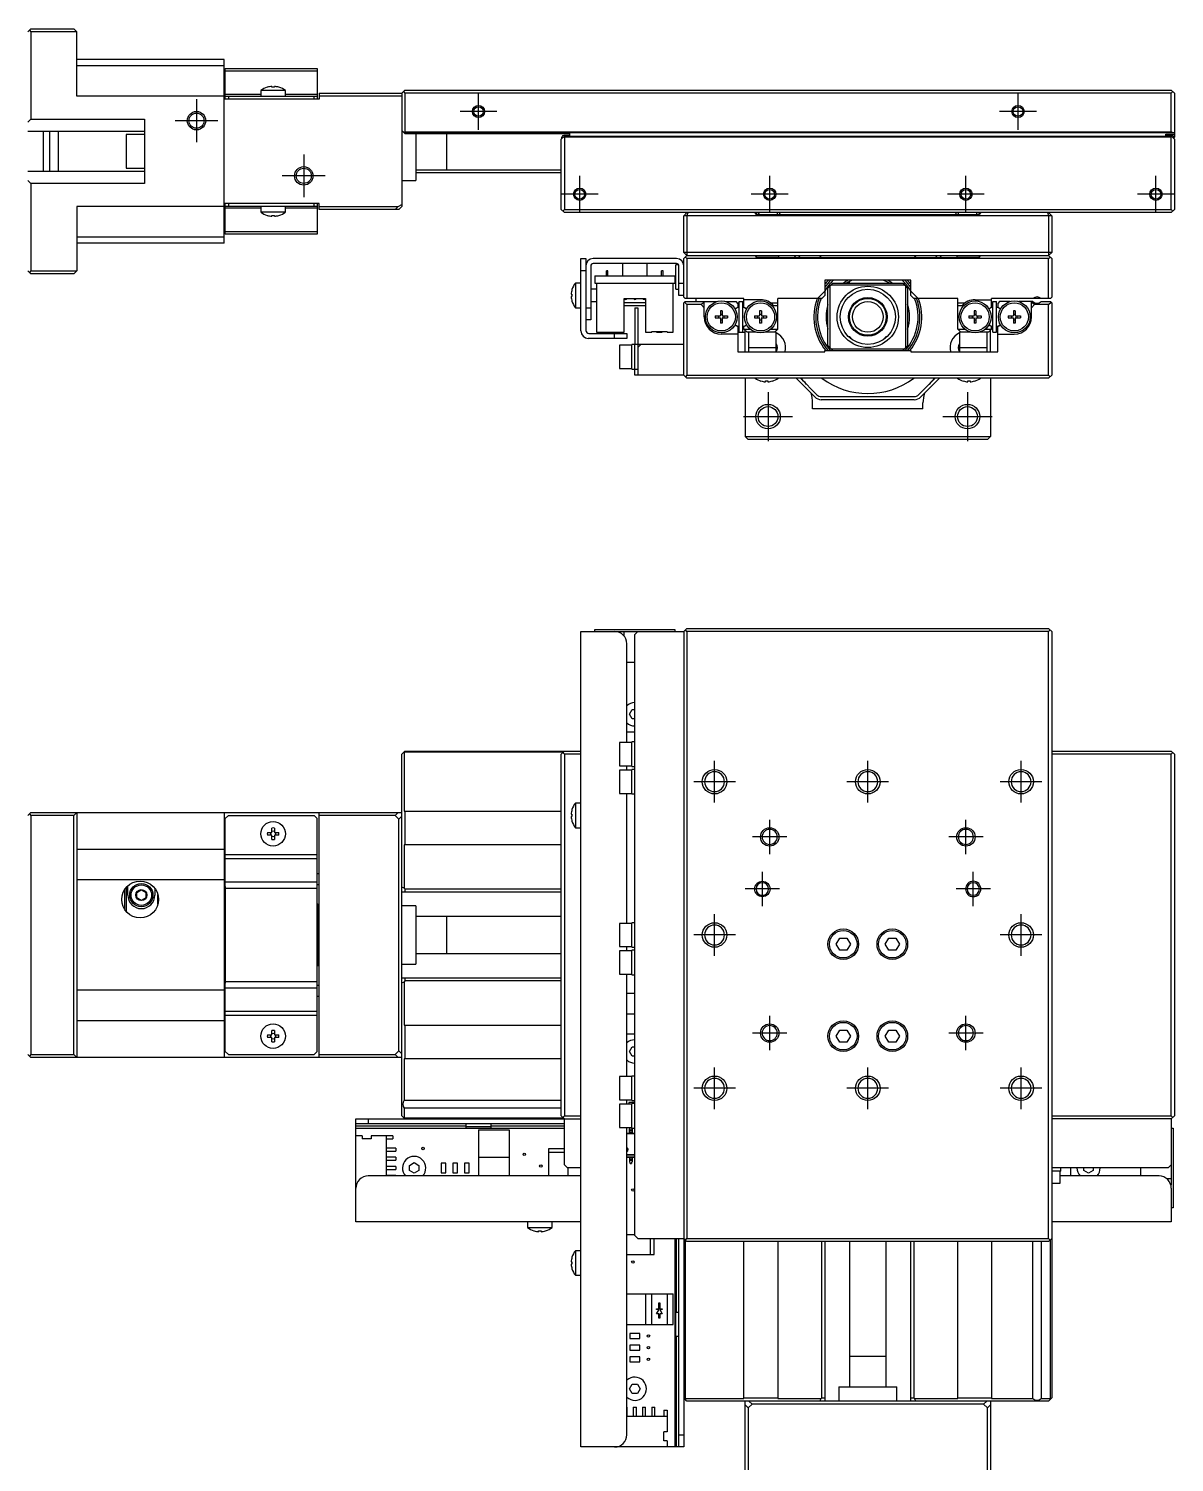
# Model space of a CAD drawing. Extents: x 0 to 751, y -8 to 465.
# Drawn here: x 166.9 to 353.7, y 230.9 to 464.8 of the extents above; entities that cross this region are included whole.
import ezdxf

# ---------------------------------------------------------------- set-up
doc = ezdxf.new("R2010")
doc.units = 0
doc.header["$LTSCALE"] = 0.5
doc.linetypes.add('CENTER', pattern=[50.8, 31.75, -6.35, 6.35, -6.35])
for name, color, linetype in [('MSM_CENTER', 1, 'CENTER'), ('MSM_CONTINUOUS', 7, 'CONTINUOUS'), ('MSM_NARROW', 5, 'CONTINUOUS')]:
    doc.layers.add(name, color=color, linetype=linetype)

msp = doc.modelspace()

# ---------------------------------------------------------------- linework, layer by layer
at = {"layer": 'MSM_CENTER'}
for p, q in [((240.24, 448.25), (240.24, 454.25)), ((328.24, 448.25), (328.24, 454.25)), ((194.24, 453.25), (194.24, 446.25)), ((243.24, 451.25), (237.24, 451.25)), ((331.24, 451.25), (325.24, 451.25)), ((197.74, 449.75), (190.74, 449.75)), ((211.74, 444.25), (211.74, 437.25)), ((215.24, 440.75), (208.24, 440.75)), ((256.74, 434.75), (256.74, 440.75)), ((287.74, 434.75), (287.74, 440.75)), ((319.74, 434.75), (319.74, 440.75)), ((350.74, 434.75), (350.74, 440.75)), ((259.74, 437.75), (253.74, 437.75)), ((290.74, 437.75), (284.74, 437.75)), ((322.74, 437.75), (316.74, 437.75)), ((353.74, 437.75), (347.74, 437.75)), ((287.47, 405.49), (287.47, 397.49)), ((320, 405.49), (320, 397.49)), ((283.47, 401.49), (291.47, 401.49)), ((316, 401.49), (324, 401.49)), ((278.74, 338.55), (278.74, 345.35)), ((303.74, 338.55), (303.74, 345.35)), ((328.74, 338.55), (328.74, 345.35)), ((282.14, 341.95), (275.34, 341.95)), ((307.14, 341.95), (300.34, 341.95)), ((332.14, 341.95), (325.34, 341.95)), ((287.74, 330.15), (287.74, 335.75)), ((319.74, 330.15), (319.74, 335.75)), ((290.54, 332.95), (284.94, 332.95)), ((322.54, 332.95), (316.94, 332.95)), ((286.54, 321.65), (286.54, 327.25)), ((320.94, 321.65), (320.94, 327.25)), ((289.34, 324.45), (283.74, 324.45)), ((323.74, 324.45), (318.14, 324.45)), ((278.74, 313.55), (278.74, 320.35)), ((328.74, 313.55), (328.74, 320.35)), ((282.14, 316.95), (275.34, 316.95)), ((332.14, 316.95), (325.34, 316.95)), ((287.74, 298.15), (287.74, 303.75)), ((319.74, 298.15), (319.74, 303.75)), ((290.54, 300.95), (284.94, 300.95)), ((322.54, 300.95), (316.94, 300.95)), ((278.74, 288.55), (278.74, 295.35)), ((303.74, 288.55), (303.74, 295.35)), ((328.74, 288.55), (328.74, 295.35)), ((282.14, 291.95), (275.34, 291.95)), ((307.14, 291.95), (300.34, 291.95)), ((332.14, 291.95), (325.34, 291.95))]:
    msp.add_line(p, q, dxfattribs=at)
at = {"layer": 'MSM_CONTINUOUS'}
for p, q in [((167.24, 464.75), (166.74, 464.25)), ((166.99, 464.5), (167.24, 464.25)), ((167.24, 464.75), (174.24, 464.75)), ((167.24, 464.25), (167.24, 450)), ((174.74, 464.25), (167.24, 464.25)), ((174.74, 464.25), (174.24, 464.75)), ((174.74, 453.75), (174.74, 464.25)), ((198.74, 459.75), (174.74, 459.75)), ((174.74, 458.75), (198.74, 458.75)), ((198.74, 429.75), (198.74, 459.75)), ((198.94, 453.25), (198.94, 458.25)), ((198.94, 458.25), (213.94, 458.25)), ((213.94, 457.81), (198.94, 457.81)), ((213.94, 458.25), (213.94, 453.25)), ((198.74, 453.75), (174.74, 453.75)), ((198.94, 454.05), (204.74, 454.05)), ((198.94, 453.75), (213.94, 453.75)), ((199.44, 453.75), (199.44, 453.25)), ((208.74, 454.65), (204.74, 454.65)), ((204.74, 454.65), (204.74, 453.75)), ((205.81, 455.21), (205.79, 455.21)), ((206.54, 455.21), (206.54, 455.34)), ((206.94, 455.21), (206.54, 455.21)), ((206.94, 455.34), (206.94, 455.21)), ((207.69, 455.21), (207.67, 455.21)), ((208.74, 453.75), (208.74, 454.65)), ((208.74, 454.05), (213.94, 454.05)), ((213.44, 453.25), (213.44, 453.75)), ((214.24, 454.25), (214.24, 453.25)), ((214.24, 454.25), (227.74, 454.25)), ((227.74, 453.75), (214.24, 453.75)), ((227.74, 454.25), (228.24, 454.75)), ((227.74, 454.25), (227.74, 435.75)), ((227.99, 454.5), (228.24, 454.25)), ((228.24, 454.75), (353.24, 454.75)), ((228.24, 454.25), (228.24, 447.95)), ((353.24, 454.25), (228.24, 454.25)), ((353.74, 454.25), (353.24, 454.75)), ((353.24, 454.25), (353.49, 454.5)), ((353.24, 447.95), (353.24, 454.25)), ((353.74, 454.25), (353.74, 447.05)), ((214.24, 453.25), (198.74, 453.25)), ((167.24, 450), (166.74, 449.5)), ((167.24, 450), (185.74, 450)), ((185.74, 450), (185.74, 439.5)), ((185.74, 448), (166.74, 448)), ((169.24, 448), (169.24, 441.5)), ((170.24, 448), (170.24, 441.5)), ((171.74, 441.5), (171.74, 448)), ((182.74, 447.5), (182.74, 442)), ((185.74, 447.5), (182.74, 447.5)), ((227.74, 448.15), (228.09, 447.8)), ((228.24, 447.95), (228.09, 447.8)), ((228.09, 447.8), (228.24, 447.65)), ((353.74, 447.75), (228.14, 447.75)), ((228.24, 447.95), (353.24, 447.95)), ((228.24, 447.65), (255.14, 447.65)), ((230.04, 447.65), (230.04, 440)), ((235.04, 447.65), (235.04, 441.75)), ((253.74, 446.75), (254.24, 447.25)), ((253.74, 435.25), (253.74, 446.75)), ((253.84, 446.85), (253.84, 447.05)), ((254.84, 447.35), (254.14, 447.35)), ((254.14, 447.35), (254.14, 447.15)), ((254.14, 447.15), (254.24, 447.05)), ((254.24, 447.25), (353.24, 447.25)), ((254.24, 447.05), (254.24, 435.25)), ((353.24, 447.05), (254.24, 447.05)), ((254.84, 447.25), (254.84, 447.35)), ((255.14, 447.25), (255.14, 447.65)), ((352.34, 447.55), (353.74, 447.55)), ((352.34, 447.25), (352.34, 447.55)), ((353.34, 447.35), (352.64, 447.35)), ((352.64, 447.35), (352.64, 447.25)), ((353.44, 447.75), (353.24, 447.95)), ((353.24, 447.25), (353.34, 447.15)), ((353.24, 447.05), (353.34, 447.15)), ((353.24, 435.25), (353.24, 447.05)), ((353.34, 447.15), (353.34, 447.35)), ((353.34, 447.15), (353.74, 446.75)), ((353.64, 447.05), (353.64, 446.85)), ((353.74, 447.05), (353.64, 446.95)), ((353.74, 446.75), (353.74, 435.25)), ((182.74, 442), (185.74, 442)), ((166.74, 441.5), (185.74, 441.5)), ((166.74, 440), (167.24, 439.5)), ((227.74, 440), (230.04, 440)), ((230.04, 441.75), (253.74, 441.75)), ((253.74, 441.25), (230.04, 441.25)), ((167.24, 439.5), (167.24, 425.25)), ((185.74, 439.5), (167.24, 439.5)), ((198.74, 435.75), (174.74, 435.75)), ((174.74, 435.75), (174.74, 425.25)), ((214.24, 436.25), (198.74, 436.25)), ((198.94, 431.25), (198.94, 436.25)), ((213.94, 435.75), (198.94, 435.75)), ((204.74, 435.46), (198.94, 435.46)), ((199.44, 436.25), (199.44, 435.75)), ((204.74, 435.75), (204.74, 434.86)), ((208.74, 434.86), (208.74, 435.75)), ((213.94, 435.46), (208.74, 435.46)), ((213.44, 435.75), (213.44, 436.25)), ((213.94, 436.25), (213.94, 431.25)), ((214.24, 435.25), (214.24, 436.25)), ((214.24, 435.75), (227.13, 435.75)), ((227.24, 435.25), (214.24, 435.25)), ((226.63, 435.25), (227.13, 435.75)), ((227.13, 435.75), (227.74, 436.06)), ((227.74, 435.75), (227.24, 435.25)), ((254.24, 434.75), (253.74, 435.25)), ((254.24, 435.25), (253.99, 435)), ((254.24, 435.25), (353.24, 435.25)), ((353.49, 435), (353.24, 435.25)), ((353.24, 434.75), (353.74, 435.25)), ((204.74, 434.86), (208.74, 434.86)), ((205.79, 434.3), (205.81, 434.3)), ((206.54, 434.3), (206.94, 434.3)), ((206.54, 434.17), (206.54, 434.3)), ((206.94, 434.3), (206.94, 434.17)), ((207.67, 434.3), (207.69, 434.3)), ((353.24, 434.75), (254.24, 434.75)), ((273.74, 434.25), (274.24, 434.75)), ((273.74, 428.25), (273.74, 434.25)), ((333.74, 434.25), (273.74, 434.25)), ((274.24, 434.25), (274.45, 434.75)), ((274.24, 434.25), (274.24, 427.75)), ((285.59, 434.45), (285.29, 434.75)), ((285.59, 434.45), (321.89, 434.45)), ((285.59, 434.25), (285.59, 434.45)), ((322.19, 434.75), (321.89, 434.45)), ((333.03, 434.75), (333.24, 434.25)), ((333.24, 434.75), (333.74, 434.25)), ((333.24, 434.25), (333.24, 427.75)), ((333.74, 434.25), (333.74, 428.25)), ((198.74, 430.75), (174.74, 430.75)), ((198.94, 431.69), (213.94, 431.69)), ((213.94, 431.25), (198.94, 431.25)), ((198.74, 429.75), (174.74, 429.75)), ((333.74, 428.25), (273.74, 428.25)), ((273.74, 428.25), (274.24, 427.75)), ((333.74, 428.25), (333.24, 427.75)), ((256.94, 415.45), (256.94, 427.25)), ((256.94, 427.25), (257.74, 427.25)), ((257.74, 427.25), (257.74, 415.55)), ((258.54, 426.05), (258.54, 417.25)), ((272.54, 427.25), (258.94, 427.25)), ((272.54, 426.45), (258.94, 426.45)), ((263.74, 426.45), (263.74, 424.45)), ((267.74, 424.45), (267.74, 426.45)), ((272.44, 422.25), (272.44, 426.25)), ((272.88, 426.25), (272.44, 426.25)), ((272.94, 421.25), (272.94, 426.05)), ((273.74, 427.25), (274.24, 427.75)), ((273.74, 420.95), (273.74, 427.25)), ((273.99, 427.5), (274.24, 427.25)), ((274.24, 427.75), (333.24, 427.75)), ((274.24, 427.25), (274.24, 420.75)), ((333.24, 427.25), (274.24, 427.25)), ((285.64, 427.45), (285.34, 427.75)), ((289.24, 427.65), (285.44, 427.65)), ((285.64, 427.45), (321.84, 427.45)), ((289.24, 427.45), (289.24, 427.65)), ((291.73, 427.45), (292.03, 427.75)), ((292.74, 427.75), (292.44, 427.45)), ((315.04, 427.45), (314.74, 427.75)), ((315.45, 427.75), (315.75, 427.45)), ((322.04, 427.65), (318.24, 427.65)), ((318.24, 427.65), (318.24, 427.45)), ((322.14, 427.75), (321.84, 427.45)), ((333.24, 427.75), (333.74, 427.25)), ((333.24, 427.25), (333.49, 427.5)), ((333.24, 420.75), (333.24, 427.25)), ((333.74, 427.25), (333.74, 420.95)), ((167.24, 424.75), (166.74, 425.25)), ((167.24, 425.25), (166.99, 425)), ((167.24, 425.25), (174.74, 425.25)), ((174.24, 424.75), (167.24, 424.75)), ((174.24, 424.75), (174.74, 425.25)), ((256.04, 423.25), (256.04, 419.25)), ((256.94, 423.25), (256.04, 423.25)), ((257.74, 425.25), (256.94, 425.25)), ((259.24, 424.45), (259.24, 423.25)), ((259.24, 424.45), (272.24, 424.45)), ((259.24, 423.25), (272.24, 423.25)), ((259.49, 423.25), (259.49, 415.25)), ((261.36, 425.25), (261.11, 425.25)), ((261.11, 424.45), (261.11, 425.25)), ((261.36, 424.45), (261.36, 425.25)), ((270.36, 425.25), (270.11, 425.25)), ((270.11, 424.45), (270.11, 425.25)), ((270.36, 424.45), (270.36, 425.25)), ((271.99, 415.25), (271.99, 423.25)), ((272.24, 424.45), (272.24, 423.25)), ((272.94, 423.25), (273.74, 423.25)), ((310.74, 423.75), (296.74, 423.75)), ((296.74, 423.75), (296.74, 421.25)), ((297.74, 422.95), (298.04, 423.25)), ((298.04, 423.25), (309.44, 423.25)), ((309.44, 423.25), (309.74, 422.95)), ((310.74, 421.25), (310.74, 423.75)), ((255.35, 421.45), (255.48, 421.45)), ((255.48, 421.05), (255.35, 421.05)), ((255.48, 422.2), (255.48, 422.18)), ((255.48, 421.45), (255.48, 421.05)), ((259.49, 422.25), (258.54, 422.25)), ((272.44, 422.25), (272.94, 422.25)), ((273.74, 421.25), (272.94, 421.25)), ((273.94, 420.75), (273.74, 420.95)), ((295.53, 420.75), (296.74, 421.96)), ((296.74, 421.25), (296.24, 420.75)), ((297.24, 422.45), (297.54, 422.75)), ((297.24, 413.05), (297.24, 422.45)), ((297.74, 422.95), (297.54, 422.75)), ((297.54, 422.75), (297.54, 412.75)), ((309.74, 422.95), (297.74, 422.95)), ((309.94, 422.75), (309.74, 422.95)), ((309.94, 412.75), (309.94, 422.75)), ((309.94, 422.75), (310.24, 422.45)), ((310.24, 422.45), (310.24, 413.05)), ((310.74, 421.96), (311.95, 420.75)), ((311.24, 420.75), (310.74, 421.25)), ((333.74, 420.95), (333.54, 420.75)), ((255.48, 420.32), (255.48, 420.3)), ((256.04, 419.25), (256.94, 419.25)), ((257.74, 419.25), (258.54, 419.25)), ((258.54, 420.25), (259.49, 420.25)), ((263.99, 420.75), (267.49, 420.75)), ((263.99, 415.25), (263.99, 420.75)), ((267.49, 420.05), (263.99, 420.05)), ((267.49, 419.55), (263.99, 419.55)), ((265.74, 419.25), (266.24, 419.25)), ((265.74, 419.25), (265.74, 413.25)), ((266.24, 419.25), (266.24, 408.25)), ((267.49, 420.75), (267.49, 415.25)), ((273.74, 420.05), (273.84, 420.15)), ((273.74, 408.25), (273.74, 420.05)), ((273.94, 420.25), (273.84, 420.15)), ((273.84, 420.15), (274.24, 419.75)), ((283.54, 420.75), (273.94, 420.75)), ((273.94, 420.25), (279.12, 420.25)), ((274.24, 419.75), (274.24, 408.25)), ((276.54, 419.75), (274.24, 419.75)), ((275.74, 420.25), (275.74, 420.75)), ((277.04, 420.11), (276.54, 419.75)), ((276.54, 419.75), (277.04, 419.25)), ((277.04, 417.75), (277.04, 420.25)), ((279.98, 418.75), (279.69, 418.75)), ((279.69, 418.75), (279.69, 417.96)), ((279.98, 418.75), (279.98, 417.96)), ((280.55, 420.25), (282.24, 420.25)), ((282.54, 419.95), (282.24, 420.25)), ((282.54, 419.3), (282.4, 419.22)), ((282.44, 420.05), (282.74, 420.05)), ((282.54, 419.95), (282.54, 419.3)), ((282.74, 415.25), (282.74, 420.25)), ((282.74, 420.25), (283.34, 420.25)), ((283.34, 415.25), (283.34, 420.25)), ((283.34, 420.05), (283.54, 420.05)), ((283.54, 419.3), (283.54, 420.75)), ((286.24, 420.55), (283.54, 420.55)), ((283.91, 419.08), (283.54, 419.3)), ((283.74, 419.18), (283.74, 419.18)), ((286.38, 418.75), (286.09, 418.75)), ((286.09, 418.75), (286.09, 417.96)), ((286.38, 418.75), (286.38, 417.96)), ((287.84, 420.05), (289.04, 420.05)), ((289.04, 419.55), (288.38, 419.55)), ((296.24, 420.75), (289.04, 420.75)), ((289.04, 415.75), (289.04, 420.75)), ((318.44, 420.75), (311.24, 420.75)), ((318.44, 415.75), (318.44, 420.75)), ((318.44, 420.05), (319.64, 420.05)), ((319.09, 419.55), (318.44, 419.55)), ((321.38, 418.75), (321.09, 418.75)), ((321.09, 418.75), (321.09, 417.96)), ((321.24, 420.55), (323.94, 420.55)), ((321.38, 418.75), (321.38, 417.96)), ((323.94, 419.3), (323.56, 419.08)), ((323.74, 419.18), (323.74, 419.18)), ((333.54, 420.75), (323.94, 420.75)), ((323.94, 419.3), (323.94, 420.75)), ((324.14, 415.25), (324.14, 420.25)), ((324.14, 420.25), (324.74, 420.25)), ((324.74, 415.25), (324.74, 420.25)), ((325.24, 420.25), (324.94, 419.95)), ((324.94, 419.95), (324.94, 419.3)), ((325.08, 419.22), (324.94, 419.3)), ((326.92, 420.25), (325.24, 420.25)), ((327.78, 418.75), (327.49, 418.75)), ((327.49, 418.75), (327.49, 417.96)), ((327.78, 418.75), (327.78, 417.96)), ((330.68, 420.25), (328.35, 420.25)), ((330.44, 417.75), (330.44, 420.25)), ((330.94, 419.75), (330.44, 420.11)), ((330.44, 419.25), (330.94, 419.75)), ((333.24, 419.75), (330.94, 419.75)), ((332, 420.25), (333.54, 420.25)), ((333.24, 419.75), (333.64, 420.15)), ((333.24, 408.25), (333.24, 419.75)), ((333.64, 420.15), (333.54, 420.25)), ((333.64, 420.15), (333.74, 420.05)), ((333.74, 420.05), (333.74, 408.25)), ((258.54, 417.25), (257.74, 417.25)), ((278.84, 417.9), (279.63, 417.9)), ((278.84, 417.9), (278.84, 417.61)), ((278.84, 417.61), (279.63, 417.61)), ((279.37, 417.9), (279.37, 417.61)), ((279.69, 418.22), (279.98, 418.22)), ((279.69, 417.55), (279.69, 416.75)), ((279.69, 417.28), (279.98, 417.28)), ((279.98, 416.75), (279.69, 416.75)), ((279.98, 417.55), (279.98, 416.75)), ((280.04, 417.9), (280.84, 417.9)), ((280.04, 417.61), (280.84, 417.61)), ((280.31, 417.61), (280.31, 417.9)), ((280.84, 417.9), (280.84, 417.61)), ((282.16, 416.43), (282.54, 416.21)), ((282.54, 416.21), (282.54, 412.05)), ((283.54, 416.21), (283.68, 416.29)), ((283.54, 415.75), (283.54, 416.21)), ((283.74, 416.32), (283.74, 416.33)), ((285.24, 417.9), (286.03, 417.9)), ((285.24, 417.9), (285.24, 417.61)), ((285.24, 417.61), (286.03, 417.61)), ((285.77, 417.9), (285.77, 417.61)), ((286.09, 418.22), (286.38, 418.22)), ((286.09, 417.55), (286.09, 416.75)), ((286.09, 417.28), (286.38, 417.28)), ((286.38, 416.75), (286.09, 416.75)), ((286.38, 417.55), (286.38, 416.75)), ((286.44, 417.9), (287.24, 417.9)), ((286.44, 417.61), (287.24, 417.61)), ((286.71, 417.61), (286.71, 417.9)), ((287.24, 417.9), (287.24, 417.61)), ((320.24, 417.9), (321.03, 417.9)), ((320.24, 417.9), (320.24, 417.61)), ((320.24, 417.61), (321.03, 417.61)), ((320.77, 417.9), (320.77, 417.61)), ((321.09, 418.22), (321.38, 418.22)), ((321.09, 417.55), (321.09, 416.75)), ((321.09, 417.28), (321.38, 417.28)), ((321.38, 416.75), (321.09, 416.75)), ((321.38, 417.55), (321.38, 416.75)), ((321.44, 417.9), (322.24, 417.9)), ((321.44, 417.61), (322.24, 417.61)), ((321.71, 417.61), (321.71, 417.9)), ((322.24, 417.9), (322.24, 417.61)), ((323.74, 416.32), (323.74, 416.33)), ((323.8, 416.29), (323.94, 416.21)), ((323.94, 415.75), (323.94, 416.21)), ((324.94, 416.21), (325.31, 416.43)), ((324.94, 412.05), (324.94, 416.21)), ((326.64, 417.9), (327.43, 417.9)), ((326.64, 417.9), (326.64, 417.61)), ((326.64, 417.61), (327.43, 417.61)), ((327.17, 417.9), (327.17, 417.61)), ((327.49, 418.22), (327.78, 418.22)), ((327.49, 417.55), (327.49, 416.75)), ((327.49, 417.28), (327.78, 417.28)), ((327.78, 416.75), (327.49, 416.75)), ((327.78, 417.55), (327.78, 416.75)), ((327.84, 417.9), (328.64, 417.9)), ((327.84, 417.61), (328.64, 417.61)), ((328.11, 417.61), (328.11, 417.9)), ((328.64, 417.9), (328.64, 417.61)), ((264.44, 414.25), (258.14, 414.25)), ((258.24, 415.05), (264.44, 415.05)), ((259.49, 415.25), (263.99, 415.25)), ((262.44, 414.25), (262.44, 415.05)), ((264.44, 415.05), (264.44, 414.25)), ((267.49, 415.25), (268.49, 415.25)), ((268.49, 415.25), (268.49, 415.35)), ((268.49, 415.35), (270.99, 415.35)), ((269.29, 415.35), (269.29, 415.25)), ((269.29, 415.25), (270.19, 415.25)), ((269.66, 415.35), (269.66, 415.25)), ((269.81, 415.35), (269.81, 415.25)), ((270.19, 415.35), (270.19, 415.25)), ((270.99, 415.25), (270.99, 415.35)), ((270.99, 415.25), (271.99, 415.25)), ((282.54, 414.95), (279.84, 414.95)), ((282.54, 415.25), (283.74, 415.25)), ((283.54, 415.75), (284.04, 415.25)), ((283.54, 415.75), (284.58, 415.75)), ((283.74, 412.05), (283.74, 415.55)), ((285.52, 415.25), (284.04, 415.25)), ((284.29, 415.25), (284.29, 412.05)), ((288.79, 415.25), (286.95, 415.25)), ((287.9, 415.75), (289.04, 415.75)), ((288.54, 415.25), (289.04, 415.75)), ((288.79, 412.05), (288.79, 415.25)), ((300.57, 414.55), (300.76, 414.55)), ((300.99, 414.33), (300.76, 414.55)), ((300.99, 414.33), (300.82, 414.33)), ((300.99, 414.19), (300.99, 414.33)), ((300.99, 414.19), (300.99, 414.19)), ((306.71, 414.55), (306.49, 414.33)), ((306.66, 414.33), (306.49, 414.33)), ((306.49, 414.33), (306.49, 414.19)), ((306.71, 414.55), (306.9, 414.55)), ((318.44, 415.75), (319.58, 415.75)), ((318.44, 415.75), (318.94, 415.25)), ((320.52, 415.25), (318.69, 415.25)), ((318.69, 415.25), (318.69, 412.05)), ((323.44, 415.25), (321.95, 415.25)), ((322.9, 415.75), (323.94, 415.75)), ((323.19, 412.05), (323.19, 415.25)), ((323.44, 415.25), (323.94, 415.75)), ((323.74, 412.05), (323.74, 415.55)), ((324.14, 415.25), (324.74, 415.25)), ((324.94, 414.95), (327.64, 414.95)), ((263.24, 413.15), (263.24, 409.35)), ((265.24, 413.15), (263.24, 413.15)), ((265.24, 409.25), (265.24, 413.25)), ((273.74, 413.25), (265.24, 413.25)), ((265.74, 409.25), (265.74, 413.25)), ((266.24, 412.75), (266.74, 413.25)), ((282.54, 412.05), (296.74, 412.05)), ((284.29, 412.75), (288.79, 412.75)), ((296.74, 412.05), (296.74, 412.25)), ((296.74, 412.25), (310.74, 412.25)), ((297.54, 412.75), (297.24, 413.05)), ((297.54, 412.75), (297.74, 412.55)), ((298.04, 412.25), (297.74, 412.55)), ((297.74, 412.55), (309.74, 412.55)), ((309.74, 412.55), (309.44, 412.25)), ((309.74, 412.55), (309.94, 412.75)), ((310.24, 413.05), (309.94, 412.75)), ((310.74, 412.25), (310.74, 412.05)), ((310.74, 412.05), (324.94, 412.05)), ((318.69, 412.75), (323.19, 412.75)), ((263.24, 409.35), (265.24, 409.35)), ((265.24, 409.25), (266.24, 409.25)), ((265.74, 408.25), (265.74, 409.25)), ((273.74, 408.25), (265.74, 408.25)), ((274.24, 407.75), (273.74, 408.25)), ((274.24, 408.25), (273.99, 408)), ((274.24, 408.25), (333.24, 408.25)), ((333.24, 407.75), (274.24, 407.75)), ((283.74, 407.75), (283.74, 398.25)), ((286.29, 407.3), (286.31, 407.3)), ((287.04, 407.3), (287.44, 407.3)), ((287.04, 407.17), (287.04, 407.3)), ((287.44, 407.3), (287.44, 407.17)), ((288.17, 407.3), (288.19, 407.3)), ((295.09, 404.69), (292.03, 407.75)), ((292.74, 407.75), (295.45, 405.05)), ((312.03, 405.05), (314.74, 407.75)), ((315.45, 407.75), (312.38, 404.69)), ((319.29, 407.3), (319.31, 407.3)), ((320.04, 407.3), (320.44, 407.3)), ((320.04, 407.17), (320.04, 407.3)), ((320.44, 407.3), (320.44, 407.17)), ((321.17, 407.3), (321.19, 407.3)), ((323.74, 407.75), (323.74, 398.25)), ((333.49, 408), (333.24, 408.25)), ((333.74, 408.25), (333.24, 407.75)), ((296.15, 404.75), (311.32, 404.75)), ((294.74, 402.75), (294.74, 403.75)), ((312.74, 402.75), (294.74, 402.75)), ((311.32, 404.25), (296.15, 404.25)), ((312.74, 402.75), (312.74, 403.75)), ((283.74, 398.25), (323.74, 398.25)), ((284.24, 397.75), (283.74, 398.25)), ((323.24, 397.75), (284.24, 397.75)), ((323.74, 398.25), (323.24, 397.75)), ((256.94, 233.45), (256.94, 366.45)), ((256.94, 366.45), (273.74, 366.45)), ((259.24, 366.45), (259.24, 366.75)), ((259.24, 366.75), (272.24, 366.75)), ((263.99, 365.71), (263.99, 366.45)), ((266.24, 366.45), (265.74, 365.95)), ((265.74, 267.95), (265.74, 365.95)), ((272.24, 366.75), (272.24, 366.45)), ((274.24, 366.95), (273.74, 366.45)), ((273.74, 366.45), (273.74, 233.45)), ((274.24, 366.45), (273.99, 366.7)), ((274.24, 366.95), (333.24, 366.95)), ((274.24, 366.45), (274.24, 267.45)), ((333.24, 366.45), (274.24, 366.45)), ((333.74, 366.45), (333.24, 366.95)), ((333.49, 366.7), (333.24, 366.45)), ((333.24, 267.45), (333.24, 366.45)), ((333.74, 366.45), (333.74, 241.45)), ((264.44, 348.35), (264.44, 364.45)), ((264.44, 361.45), (265.74, 361.45)), ((264.87, 352.95), (265.31, 353.7)), ((265.31, 353.7), (265.74, 353.7)), ((265.31, 352.2), (264.87, 352.95)), ((265.74, 352.2), (265.31, 352.2)), ((265.74, 350.05), (264.44, 350.05)), ((265.24, 344.45), (265.24, 348.45)), ((265.74, 348.45), (265.24, 348.45)), ((227.74, 346.45), (228.09, 346.8)), ((227.74, 287.45), (227.74, 346.45)), ((228.24, 346.95), (228.09, 346.8)), ((228.09, 346.8), (228.14, 346.75)), ((228.14, 346.75), (228.14, 337.15)), ((254.04, 346.75), (228.14, 346.75)), ((228.24, 346.95), (256.94, 346.95)), ((254.24, 346.95), (253.74, 346.45)), ((253.74, 287.45), (253.74, 346.45)), ((253.99, 346.7), (254.24, 346.45)), ((256.94, 346.45), (254.24, 346.45)), ((254.24, 346.45), (254.24, 287.45)), ((263.24, 348.35), (263.24, 344.55)), ((265.24, 348.35), (263.24, 348.35)), ((333.74, 346.95), (353.24, 346.95)), ((353.24, 346.45), (333.74, 346.45)), ((353.74, 346.45), (353.24, 346.95)), ((353.24, 346.45), (353.49, 346.7)), ((353.24, 287.45), (353.24, 346.45)), ((353.74, 346.45), (353.74, 287.45)), ((263.24, 344.55), (265.24, 344.55)), ((263.24, 343.85), (263.24, 340.05)), ((265.24, 343.85), (263.24, 343.85)), ((264.44, 343.85), (264.44, 344.55)), ((265.24, 344.45), (265.74, 344.45)), ((265.24, 339.95), (265.24, 343.95)), ((265.74, 343.95), (265.24, 343.95)), ((263.24, 340.05), (265.24, 340.05)), ((264.44, 318.85), (264.44, 340.05)), ((265.24, 339.95), (265.74, 339.95)), ((167.24, 336.95), (166.74, 336.45)), ((166.99, 336.7), (167.24, 336.45)), ((167.24, 336.95), (227.74, 336.95)), ((174.24, 336.45), (174.74, 336.95)), ((174.74, 336.95), (174.74, 296.95)), ((198.74, 336.95), (198.74, 296.95)), ((214.24, 296.95), (214.24, 336.95)), ((226.63, 336.45), (227.13, 336.95)), ((228.14, 337.15), (253.74, 337.15)), ((228.24, 337.15), (228.24, 331.65)), ((255.48, 337.4), (255.48, 337.38)), ((256.04, 338.45), (256.04, 334.45)), ((256.94, 338.45), (256.04, 338.45)), ((167.24, 336.45), (167.24, 297.45)), ((174.24, 336.45), (167.24, 336.45)), ((174.24, 297.45), (174.24, 336.45)), ((199.44, 336.45), (198.94, 335.95)), ((198.94, 297.95), (198.94, 335.95)), ((199.44, 336.45), (213.44, 336.45)), ((206.54, 333.65), (206.54, 334.38)), ((206.94, 334.38), (206.94, 333.65)), ((213.94, 335.95), (213.44, 336.45)), ((213.94, 297.95), (213.94, 335.95)), ((226.63, 336.45), (214.24, 336.45)), ((227.24, 335.84), (226.63, 336.45)), ((227.74, 336.34), (227.24, 335.84)), ((227.24, 298.06), (227.24, 335.84)), ((255.35, 336.65), (255.48, 336.65)), ((255.48, 336.25), (255.35, 336.25)), ((255.48, 336.65), (255.48, 336.25)), ((255.48, 335.52), (255.48, 335.5)), ((256.04, 334.45), (256.94, 334.45)), ((205.81, 333.65), (206.54, 333.65)), ((206.54, 333.25), (205.81, 333.25)), ((206.54, 332.52), (206.54, 333.25)), ((206.94, 333.65), (207.67, 333.65)), ((206.94, 333.25), (206.94, 332.52)), ((207.67, 333.25), (206.94, 333.25)), ((174.74, 330.95), (198.74, 330.95)), ((198.94, 330.07), (213.94, 330.07)), ((228.14, 331.65), (228.14, 324.59)), ((253.74, 331.65), (228.14, 331.65)), ((213.94, 329.36), (198.94, 329.36)), ((198.74, 325.95), (174.74, 325.95)), ((198.94, 326.95), (198.74, 326.95)), ((198.94, 325.6), (213.94, 325.6)), ((214.24, 326.95), (213.94, 326.95)), ((213.94, 325.2), (214.24, 325.2)), ((182.54, 321.09), (182.54, 324.41)), ((182.84, 320.71), (182.84, 324.79)), ((183.04, 323.45), (183.04, 324.99)), ((184.49, 323.88), (185.24, 324.32)), ((184.49, 323.02), (184.49, 323.88)), ((185.24, 322.58), (184.49, 323.02)), ((185.24, 324.32), (185.99, 323.88)), ((185.99, 323.02), (185.24, 322.58)), ((185.99, 323.88), (185.99, 323.02)), ((187.44, 324.55), (187.44, 323.45)), ((187.94, 321.98), (187.94, 323.52)), ((198.91, 324.22), (198.74, 324.22)), ((198.91, 324.83), (198.91, 309.07)), ((198.94, 324.83), (198.91, 324.83)), ((198.94, 323.77), (198.91, 323.77)), ((198.94, 323.19), (198.91, 323.19)), ((213.94, 324.54), (198.94, 324.54)), ((228.14, 324.59), (227.74, 324.76)), ((253.74, 323.95), (227.74, 323.95)), ((228.14, 324.59), (228.24, 324.45)), ((228.24, 324.45), (253.74, 324.45)), ((228.24, 324.45), (228.24, 323.95)), ((198.91, 321.72), (198.74, 321.72)), ((214.04, 321.95), (213.94, 321.95)), ((214.04, 311.95), (214.04, 321.95)), ((214.24, 321.75), (214.04, 321.95)), ((230.04, 321.7), (227.74, 321.7)), ((230.04, 321.7), (230.04, 312.2)), ((198.74, 319.22), (198.91, 319.22)), ((253.74, 319.95), (230.04, 319.95)), ((235.04, 319.95), (235.04, 313.95)), ((263.24, 318.85), (263.24, 315.05)), ((265.24, 318.85), (263.24, 318.85)), ((265.24, 314.95), (265.24, 318.95)), ((265.74, 318.95), (265.24, 318.95)), ((298.58, 315.45), (299.16, 316.45)), ((299.16, 316.45), (300.32, 316.45)), ((300.32, 316.45), (300.89, 315.45)), ((306.58, 315.45), (307.16, 316.45)), ((307.16, 316.45), (308.32, 316.45)), ((308.32, 316.45), (308.89, 315.45)), ((198.91, 314.68), (198.74, 314.68)), ((230.04, 313.95), (253.74, 313.95)), ((263.24, 315.05), (265.24, 315.05)), ((263.24, 314.35), (263.24, 310.55)), ((265.24, 314.35), (263.24, 314.35)), ((264.44, 314.35), (264.44, 315.05)), ((265.24, 314.95), (265.74, 314.95)), ((265.24, 310.45), (265.24, 314.45)), ((265.74, 314.45), (265.24, 314.45)), ((299.16, 314.45), (298.58, 315.45)), ((300.32, 314.45), (299.16, 314.45)), ((300.89, 315.45), (300.32, 314.45)), ((307.16, 314.45), (306.58, 315.45)), ((308.32, 314.45), (307.16, 314.45)), ((308.89, 315.45), (308.32, 314.45)), ((198.74, 312.18), (198.91, 312.18)), ((213.94, 311.95), (214.04, 311.95)), ((214.04, 311.95), (214.24, 312.15)), ((227.74, 312.2), (230.04, 312.2)), ((198.74, 309.68), (198.91, 309.68)), ((198.94, 310.71), (198.91, 310.71)), ((198.94, 310.13), (198.91, 310.13)), ((198.91, 309.07), (198.94, 309.07)), ((198.94, 309.36), (213.94, 309.36)), ((214.24, 308.7), (213.94, 308.7)), ((227.74, 309.95), (253.74, 309.95)), ((227.74, 309.14), (228.14, 309.31)), ((228.24, 309.45), (228.14, 309.31)), ((228.14, 309.31), (228.14, 302.25)), ((228.24, 309.95), (228.24, 309.45)), ((253.74, 309.45), (228.24, 309.45)), ((263.24, 310.55), (265.24, 310.55)), ((264.44, 293.85), (264.44, 310.55)), ((265.24, 310.45), (265.74, 310.45)), ((198.74, 307.95), (174.74, 307.95)), ((198.74, 306.95), (198.94, 306.95)), ((213.94, 308.3), (198.94, 308.3)), ((213.94, 306.95), (214.24, 306.95)), ((264.44, 307.45), (265.74, 307.45)), ((198.94, 304.54), (213.94, 304.54)), ((265.74, 304.05), (264.44, 304.05)), ((198.74, 302.95), (174.74, 302.95)), ((213.94, 303.83), (198.94, 303.83)), ((228.14, 302.25), (253.74, 302.25)), ((228.24, 302.25), (228.24, 296.75)), ((205.81, 300.65), (206.54, 300.65)), ((206.54, 300.25), (205.81, 300.25)), ((206.54, 300.65), (206.54, 301.38)), ((206.54, 299.52), (206.54, 300.25)), ((206.94, 301.38), (206.94, 300.65)), ((206.94, 300.65), (207.67, 300.65)), ((206.94, 300.25), (206.94, 299.52)), ((207.67, 300.25), (206.94, 300.25)), ((264.44, 300.85), (265.74, 300.85)), ((298.58, 300.45), (299.16, 301.45)), ((299.16, 299.45), (298.58, 300.45)), ((299.16, 301.45), (300.32, 301.45)), ((300.32, 299.45), (299.16, 299.45)), ((300.32, 301.45), (300.89, 300.45)), ((300.89, 300.45), (300.32, 299.45)), ((306.58, 300.45), (307.16, 301.45)), ((307.16, 299.45), (306.58, 300.45)), ((307.16, 301.45), (308.32, 301.45)), ((308.32, 299.45), (307.16, 299.45)), ((308.32, 301.45), (308.89, 300.45)), ((308.89, 300.45), (308.32, 299.45)), ((166.74, 297.45), (167.24, 296.95)), ((167.24, 297.45), (166.99, 297.2)), ((167.24, 297.45), (174.24, 297.45)), ((227.74, 296.95), (167.24, 296.95)), ((174.74, 296.95), (174.24, 297.45)), ((198.94, 297.95), (199.44, 297.45)), ((199.44, 297.45), (213.44, 297.45)), ((213.44, 297.45), (213.94, 297.95)), ((214.24, 297.45), (226.63, 297.45)), ((226.63, 297.45), (227.24, 298.06)), ((227.13, 296.95), (226.63, 297.45)), ((227.24, 298.06), (227.74, 297.56)), ((264.87, 297.95), (265.31, 298.7)), ((265.31, 297.2), (264.87, 297.95)), ((265.31, 298.7), (265.74, 298.7)), ((265.74, 297.2), (265.31, 297.2)), ((228.14, 296.75), (228.14, 290.01)), ((253.74, 296.75), (228.14, 296.75)), ((263.24, 293.85), (263.24, 290.05)), ((265.24, 293.85), (263.24, 293.85)), ((265.24, 289.95), (265.24, 293.95)), ((265.74, 293.95), (265.24, 293.95)), ((228.14, 290.01), (253.74, 290.01)), ((263.24, 290.05), (265.24, 290.05)), ((264.44, 289.35), (264.44, 290.05)), ((265.24, 289.95), (265.74, 289.95)), ((228.14, 288.69), (228.14, 287.15)), ((253.74, 288.69), (228.14, 288.69)), ((263.24, 289.35), (263.24, 285.55)), ((265.24, 289.35), (263.24, 289.35)), ((264.74, 289.64), (264.74, 289.35)), ((265.74, 289.64), (264.74, 289.64)), ((265.24, 285.45), (265.24, 289.45)), ((265.74, 289.45), (265.24, 289.45)), ((220.24, 270.15), (220.24, 286.95)), ((220.24, 286.95), (256.94, 286.95)), ((254.24, 286.15), (220.24, 286.15)), ((238.24, 285.75), (220.24, 285.75)), ((220.24, 285.45), (254.24, 285.45)), ((222.24, 286.95), (222.24, 286.15)), ((228.09, 287.1), (227.74, 287.45)), ((228.14, 287.15), (228.09, 287.1)), ((228.09, 287.1), (228.24, 286.95)), ((228.14, 287.15), (254.04, 287.15)), ((238.24, 285.45), (238.24, 286.15)), ((242.24, 285.65), (238.24, 285.65)), ((242.24, 286.15), (242.24, 285.45)), ((254.24, 285.75), (242.24, 285.75)), ((253.74, 287.45), (254.24, 286.95)), ((254.24, 287.45), (253.99, 287.2)), ((254.24, 287.45), (256.94, 287.45)), ((254.24, 279.45), (254.24, 286.95)), ((263.24, 285.55), (265.24, 285.55)), ((264.44, 235.45), (264.44, 285.55)), ((264.89, 285.35), (265, 285.41)), ((264.89, 284.61), (264.89, 285.35)), ((265, 285.41), (265, 285.55)), ((265.2, 285.55), (265.2, 285.41)), ((265.2, 285.41), (265.32, 285.35)), ((265.24, 285.45), (265.74, 285.45)), ((265.32, 285.35), (265.32, 284.61)), ((333.74, 287.45), (353.24, 287.45)), ((353.24, 286.95), (333.74, 286.95)), ((353.49, 287.2), (353.24, 287.45)), ((353.24, 286.95), (353.74, 287.45)), ((353.24, 286.95), (353.24, 276.2)), ((353.24, 285.45), (353.54, 285.45)), ((353.54, 285.45), (353.54, 272.45)), ((221.24, 284.2), (220.24, 284.2)), ((221.24, 284.2), (221.24, 283.7)), ((222.74, 283.7), (221.24, 283.7)), ((222.74, 284.2), (222.74, 283.7)), ((226.24, 284.2), (222.74, 284.2)), ((225.24, 277.65), (225.24, 284.2)), ((225.24, 283.7), (226.24, 283.7)), ((226.24, 284.2), (226.24, 283.7)), ((240.24, 285.2), (245.24, 285.2)), ((240.24, 285.2), (240.24, 277.65)), ((245.24, 285.2), (245.24, 277.65)), ((264.44, 284.61), (265.74, 284.61)), ((265.74, 284.51), (264.44, 284.51)), ((264.89, 285.15), (265.32, 285.15)), ((264.89, 285.05), (265.32, 285.05)), ((265.32, 284.72), (264.89, 284.72)), ((226.74, 282.2), (225.24, 282.2)), ((225.24, 281.7), (226.74, 281.7)), ((226.74, 280.7), (225.24, 280.7)), ((226.74, 282.2), (226.74, 281.7)), ((226.74, 280.7), (226.74, 280.2)), ((240.24, 280.7), (245.24, 280.7)), ((254.24, 282.1), (251.64, 282.1)), ((251.64, 282.1), (251.64, 277.65)), ((254.24, 281.5), (251.64, 281.5)), ((264.44, 281.13), (265.74, 281.13)), ((265.74, 281.06), (264.44, 281.06)), ((264.44, 280.74), (265.74, 280.74)), ((265.74, 280.71), (264.44, 280.71)), ((264.89, 280.71), (264.89, 279.98)), ((264.89, 280.6), (265.32, 280.6)), ((265.32, 280.71), (265.32, 279.98)), ((225.24, 280.2), (226.74, 280.2)), ((226.74, 279.2), (225.24, 279.2)), ((225.24, 278.7), (226.74, 278.7)), ((226.74, 279.2), (226.74, 278.7)), ((228.99, 279.38), (229.74, 279.82)), ((228.99, 278.52), (228.99, 279.38)), ((229.74, 278.08), (228.99, 278.52)), ((229.74, 279.82), (230.49, 279.38)), ((230.49, 278.52), (229.74, 278.08)), ((230.49, 279.38), (230.49, 278.52)), ((234.13, 279.75), (234.13, 278.15)), ((234.93, 279.75), (234.13, 279.75)), ((234.93, 278.15), (234.93, 279.75)), ((236.03, 279.75), (236.03, 278.15)), ((236.83, 279.75), (236.03, 279.75)), ((236.83, 278.15), (236.83, 279.75)), ((238.74, 279.75), (237.94, 279.75)), ((237.94, 279.75), (237.94, 278.15)), ((238.74, 278.15), (238.74, 279.75)), ((254.24, 279.45), (254.74, 278.95)), ((256.94, 278.95), (254.74, 278.95)), ((254.84, 277.65), (254.84, 278.95)), ((265.32, 280.27), (264.89, 280.27)), ((265.32, 280.17), (264.89, 280.17)), ((265, 279.91), (264.89, 279.98)), ((265, 279.66), (265, 279.91)), ((265, 279.66), (265.2, 279.66)), ((265.32, 279.98), (265.2, 279.91)), ((265.2, 279.91), (265.2, 279.66)), ((352.74, 278.95), (333.74, 278.95)), ((335.24, 278.45), (333.74, 278.45)), ((335.14, 276.45), (335.14, 278.45)), ((335.24, 278.45), (335.24, 278.95)), ((336.84, 277.65), (336.84, 278.95)), ((338.99, 278.52), (338.99, 278.95)), ((339.74, 278.08), (338.99, 278.52)), ((340.49, 278.52), (339.74, 278.08)), ((340.49, 278.95), (340.49, 278.52)), ((348.24, 278.95), (348.24, 277.65)), ((352.74, 278.95), (353.24, 279.45)), ((256.94, 277.65), (222.24, 277.65)), ((226.74, 277.7), (225.24, 277.7)), ((226.74, 277.7), (226.74, 277.65)), ((234.13, 278.15), (234.93, 278.15)), ((236.03, 278.15), (236.83, 278.15)), ((237.94, 278.15), (238.74, 278.15)), ((333.74, 276.45), (335.14, 276.45)), ((351.24, 277.65), (335.14, 277.65)), ((353.24, 277.2), (352.5, 277.2)), ((353.16, 276.2), (353.24, 276.2)), ((353.24, 275.65), (353.24, 270.15)), ((353.54, 272.45), (353.24, 272.45)), ((256.94, 270.15), (220.24, 270.15)), ((248.24, 270.15), (248.24, 269.25)), ((248.24, 269.25), (252.24, 269.25)), ((252.24, 269.25), (252.24, 270.15)), ((353.24, 270.15), (333.74, 270.15)), ((249.29, 268.69), (249.31, 268.69)), ((250.04, 268.69), (250.44, 268.69)), ((250.04, 268.56), (250.04, 268.69)), ((250.44, 268.69), (250.44, 268.56)), ((251.17, 268.69), (251.19, 268.69)), ((265.74, 268.05), (264.44, 268.05)), ((265.74, 267.95), (266.24, 267.45)), ((266.24, 267.45), (273.74, 267.45)), ((268.29, 264.85), (268.29, 267.45)), ((268.89, 264.85), (268.89, 267.45)), ((272.24, 267.45), (272.24, 233.45)), ((272.54, 255.45), (272.54, 267.45)), ((272.94, 233.45), (272.94, 267.45)), ((273.74, 267.45), (274.24, 266.95)), ((273.94, 267.25), (273.94, 241.35)), ((273.99, 267.2), (274.24, 267.45)), ((274.24, 267.45), (333.24, 267.45)), ((333.24, 266.95), (274.24, 266.95)), ((283.54, 241.35), (283.54, 266.95)), ((289.04, 266.95), (289.04, 241.35)), ((296.24, 241.45), (296.24, 266.95)), ((296.74, 266.95), (296.74, 240.95)), ((300.74, 266.95), (300.74, 243.25)), ((306.74, 243.25), (306.74, 266.95)), ((310.74, 240.95), (310.74, 266.95)), ((311.24, 266.95), (311.24, 241.45)), ((318.44, 241.35), (318.44, 266.95)), ((323.94, 266.95), (323.94, 241.35)), ((330.68, 241.35), (330.68, 266.95)), ((332, 266.95), (332, 241.35)), ((333.24, 267.45), (333.49, 267.2)), ((333.24, 266.95), (333.74, 267.45)), ((333.54, 241.35), (333.54, 267.25)), ((255.48, 264.4), (255.48, 264.38)), ((256.04, 265.45), (256.04, 261.45)), ((256.94, 265.45), (256.04, 265.45)), ((264.44, 264.85), (268.89, 264.85)), ((255.35, 263.65), (255.48, 263.65)), ((255.48, 263.25), (255.35, 263.25)), ((255.48, 263.65), (255.48, 263.25)), ((255.48, 262.52), (255.48, 262.5)), ((256.04, 261.45), (256.94, 261.45)), ((264.44, 258.45), (271.99, 258.45)), ((267.49, 258.45), (267.49, 253.45)), ((268.49, 253.45), (268.49, 258.45)), ((270.99, 258.45), (270.99, 253.45)), ((271.99, 253.45), (271.99, 258.45)), ((269.29, 255.85), (269.29, 256)), ((269.29, 256), (269.66, 256)), ((269.68, 255.85), (269.29, 255.85)), ((269.29, 255.17), (269.68, 255.85)), ((269.66, 255.17), (269.29, 255.17)), ((269.66, 256), (269.66, 256.95)), ((269.66, 256.95), (269.81, 256.95)), ((269.66, 254.47), (269.66, 255.17)), ((269.8, 255.85), (270.19, 255.17)), ((270.19, 255.85), (269.8, 255.85)), ((269.81, 256.95), (269.81, 256)), ((269.81, 256), (270.19, 256)), ((270.19, 255.17), (269.81, 255.17)), ((269.81, 255.17), (269.81, 254.47)), ((270.19, 256), (270.19, 255.85)), ((272.24, 255.45), (272.94, 255.45)), ((272.44, 251.45), (272.44, 255.45)), ((264.44, 253.45), (271.99, 253.45)), ((269.81, 254.47), (269.66, 254.47)), ((266.54, 251.95), (264.94, 251.95)), ((264.94, 251.95), (264.94, 251.15)), ((264.94, 251.15), (266.54, 251.15)), ((266.54, 251.15), (266.54, 251.95)), ((272.94, 251.45), (272.24, 251.45)), ((272.54, 233.45), (272.54, 251.45)), ((266.54, 250.04), (264.94, 250.04)), ((264.94, 250.04), (264.94, 249.24)), ((264.94, 249.24), (266.54, 249.24)), ((266.54, 248.14), (264.94, 248.14)), ((264.94, 248.14), (264.94, 247.34)), ((266.54, 249.24), (266.54, 250.04)), ((266.54, 247.34), (266.54, 248.14)), ((300.74, 248.25), (306.74, 248.25)), ((264.94, 247.34), (266.54, 247.34)), ((264.87, 242.95), (265.31, 243.7)), ((265.31, 243.7), (266.17, 243.7)), ((266.17, 243.7), (266.6, 242.95)), ((298.99, 243.25), (308.49, 243.25)), ((298.99, 243.25), (298.99, 240.95)), ((308.49, 240.95), (308.49, 243.25)), ((265.31, 242.2), (264.87, 242.95)), ((266.17, 242.2), (265.31, 242.2)), ((266.6, 242.95), (266.17, 242.2)), ((273.74, 241.45), (273.89, 241.3)), ((273.89, 241.3), (273.94, 241.35)), ((274.24, 240.95), (273.89, 241.3)), ((273.94, 241.35), (283.54, 241.35)), ((333.24, 240.95), (274.24, 240.95)), ((283.54, 241.45), (289.04, 241.45)), ((283.74, 180.45), (283.74, 240.95)), ((284.35, 240.95), (284.85, 240.45)), ((289.04, 241.35), (296.1, 241.35)), ((296.1, 241.35), (295.93, 240.95)), ((296.1, 241.35), (296.24, 241.45)), ((296.24, 241.45), (296.74, 241.45)), ((310.74, 241.45), (311.24, 241.45)), ((311.24, 241.45), (311.38, 241.35)), ((311.55, 240.95), (311.38, 241.35)), ((311.38, 241.35), (318.44, 241.35)), ((318.44, 241.45), (323.94, 241.45)), ((322.63, 240.45), (323.13, 240.95)), ((323.74, 240.95), (323.74, 180.45)), ((323.94, 241.35), (330.68, 241.35)), ((332, 241.35), (333.54, 241.35)), ((333.59, 241.3), (333.24, 240.95)), ((333.54, 241.35), (333.59, 241.3)), ((333.59, 241.3), (333.74, 241.45)), ((264.44, 239.95), (264.49, 239.95)), ((264.49, 238.45), (264.49, 239.95)), ((265.49, 239.95), (265.99, 239.95)), ((265.49, 239.95), (265.49, 238.45)), ((265.99, 238.45), (265.99, 239.95)), ((266.99, 239.95), (267.49, 239.95)), ((266.99, 239.95), (266.99, 238.45)), ((267.49, 238.45), (267.49, 239.95)), ((268.49, 239.95), (268.99, 239.95)), ((268.49, 239.95), (268.49, 238.45)), ((268.99, 238.45), (268.99, 239.95)), ((270.49, 239.45), (270.99, 239.45)), ((270.49, 239.45), (270.49, 238.45)), ((270.99, 239.45), (270.99, 235.95)), ((284.24, 239.84), (283.74, 240.34)), ((284.85, 240.45), (284.24, 239.84)), ((284.24, 239.84), (284.24, 227.45)), ((322.63, 240.45), (284.85, 240.45)), ((323.24, 239.84), (322.63, 240.45)), ((323.74, 240.34), (323.24, 239.84)), ((323.24, 227.45), (323.24, 239.84)), ((270.99, 238.45), (264.44, 238.45)), ((270.99, 235.95), (270.49, 235.95)), ((270.49, 234.45), (270.49, 235.95)), ((270.99, 234.45), (270.49, 234.45)), ((270.99, 234.45), (270.99, 233.45)), ((272.94, 235.45), (273.74, 235.45)), ((273.74, 233.45), (256.94, 233.45))]:
    msp.add_line(p, q, dxfattribs=at)
for centre, radius in [((240.24, 451.25), 0.783), ((328.24, 451.25), 0.783), ((194.24, 449.75), 1.23), ((211.74, 440.75), 1.23), ((256.74, 437.75), 0.783), ((287.74, 437.75), 0.783), ((319.74, 437.75), 0.783), ((350.74, 437.75), 0.783), ((303.74, 417.75), 5), ((303.74, 417.75), 4.5), ((303.74, 417.75), 3.15), ((279.84, 417.75), 2.6), ((279.84, 417.75), 2.3), ((286.24, 417.75), 2.6), ((286.24, 417.75), 2.3), ((303.74, 417.75), 3), ((321.24, 417.75), 2.6), ((321.24, 417.75), 2.3), ((327.64, 417.75), 2.6), ((327.64, 417.75), 2.3), ((287.47, 401.49), 1.62), ((320, 401.49), 1.62), ((206.74, 333.45), 2), ((185.04, 322.75), 3), ((185.24, 323.45), 1.9), ((185.24, 323.45), 1.67), ((185.24, 323.45), 0.9), ((299.74, 315.45), 2.5), ((299.74, 315.45), 2.25), ((307.74, 315.45), 2.5), ((307.74, 315.45), 2.25), ((206.74, 300.45), 2), ((299.74, 300.45), 2.5), ((299.74, 300.45), 2.25), ((307.74, 300.45), 2.5), ((307.74, 300.45), 2.25), ((231.2, 282.13), 0.2), ((247.7, 281.17), 0.2), ((250.4, 279.27), 0.2), ((265.42, 275.36), 0.2), ((265.42, 263.61), 0.2), ((267.96, 251.55), 0.2), ((267.96, 249.64), 0.2), ((267.96, 247.74), 0.2)]:
    msp.add_circle(centre, radius, dxfattribs=at)
at = {"layer": 'MSM_CONTINUOUS', "extrusion": (0, 0, -1)}
for centre, radius in [((-278.74, 341.95), 1.62), ((-303.74, 341.95), 1.62), ((-328.74, 341.95), 1.62), ((-287.74, 332.95), 1.23), ((-319.74, 332.95), 1.23), ((-286.54, 324.45), 1.01), ((-320.94, 324.45), 1.01), ((-278.74, 316.95), 1.62), ((-328.74, 316.95), 1.62), ((-287.74, 300.95), 1.23), ((-319.74, 300.95), 1.23), ((-278.74, 291.95), 1.62), ((-303.74, 291.95), 1.62), ((-328.74, 291.95), 1.62)]:
    msp.add_circle(centre, radius, dxfattribs=at)
at = {"layer": 'MSM_CONTINUOUS'}
for centre, radius, start, end in [((206.74, 452.15), 3.2, 107.27, 128.6822), ((206.74, 452.15), 3.19, 93.5903, 106.9053), ((206.74, 452.15), 3.19, 73.0947, 86.4097), ((206.74, 452.15), 3.2, 51.3178, 72.73), ((254.14, 447.05), 0.3, 90, 180), ((254.84, 447.05), 0.3, 41.8103, 90), ((352.64, 447.05), 0.3, 90, 138.1897), ((353.34, 447.05), 0.3, 0, 90), ((206.74, 437.35), 3.2, 231.3178, 252.73), ((206.74, 437.35), 3.19, 253.0947, 266.4097), ((206.74, 437.35), 3.19, 273.5903, 286.9053), ((206.74, 437.35), 3.2, 287.27, 308.6822), ((287.47, 434.02), 1.65, 153.4877, 164.6585), ((287.47, 434.02), 1.65, 15.3415, 26.5123), ((320, 434.02), 1.65, 153.4877, 164.6585), ((320, 434.02), 1.65, 15.3415, 26.5123), ((258.94, 426.05), 1.2, 90, 180), ((258.94, 426.05), 0.4, 90, 180), ((272.54, 426.05), 1.2, 0, 90), ((272.54, 426.05), 0.4, 0, 90), ((287.24, 425.15), 3.2, 51.3178, 54.3409), ((303.74, 417.75), 12.5, 126.8699, 129.1042), ((303.74, 417.75), 12.5, 50.8958, 53.1301), ((320.24, 425.15), 3.2, 125.6591, 128.6822), ((258.54, 421.25), 3.2, 141.3178, 162.73), ((303.74, 417.75), 8.8, 137.0141, 142.6982), ((303.74, 417.75), 8.5, 135.0991, 145.4397), ((303.74, 417.75), 8.2, 132.9703, 148.6119), ((303.74, 417.75), 6.8, 118.0725, 126.0189), ((303.74, 417.75), 6.5, 112.6199, 122.2042), ((298.97, 422.53), 1.67, 25.823, 29.2973), ((298.97, 422.53), 1.9, 22.4977, 29.3427), ((298.97, 422.53), 1.98, 21.588, 29.3033), ((303.74, 417.75), 6.5, 57.7958, 67.3801), ((303.74, 417.75), 6.8, 53.9811, 61.9275), ((303.74, 417.75), 8.2, 31.3881, 47.0297), ((303.74, 417.75), 8.5, 34.5603, 44.9009), ((303.74, 417.75), 8.8, 37.3018, 42.9859), ((258.54, 421.25), 3.19, 163.0947, 176.4096), ((258.54, 421.25), 3.19, 183.5904, 196.9053), ((331.34, 420), 1, 48.5904, 131.4096), ((258.54, 421.25), 3.2, 197.27, 218.6822), ((264.24, 420.85), 0.25, 203.5782, 336.4218), ((265.74, 420.85), 0.25, 203.5782, 336.4218), ((267.24, 420.85), 0.25, 203.5782, 336.4218), ((283.04, 417.75), 1.59, 100.8931, 126.1972), ((283.15, 417.64), 1.75, 115.4948, 127.006), ((283.04, 417.75), 1.59, 53.8028, 79.107), ((282.92, 417.64), 1.75, 52.994, 55.4948), ((286.24, 417.75), 2.8, 40.0052, 90), ((303.74, 417.75), 8.8, 160.0677, 218.6822), ((303.74, 417.75), 8.5, 159.3327, 220.3202), ((303.74, 417.75), 8.2, 158.5399, 222.1236), ((303.74, 417.75), 6.8, 162.9174, 197.0826), ((303.74, 417.75), 8.2, 317.8764, 21.4601), ((303.74, 417.75), 8.5, 319.6798, 20.6673), ((303.74, 417.75), 6.8, 342.9174, 17.0826), ((303.74, 417.75), 8.8, 321.3178, 19.9323), ((321.24, 417.75), 2.8, 90, 139.9948), ((324.44, 417.75), 1.59, 100.8931, 126.1972), ((324.55, 417.64), 1.75, 124.5052, 127.006), ((324.44, 417.75), 1.59, 53.8028, 79.1069), ((324.32, 417.64), 1.75, 52.994, 64.5052), ((331.34, 421), 1, 228.5904, 311.4096), ((279.84, 417.75), 2.8, 180, 270), ((279.63, 417.96), 0.06, 270, 0), ((279.63, 417.55), 0.06, 0, 90), ((280.04, 417.96), 0.06, 180, 270), ((280.04, 417.55), 0.06, 90, 180), ((283.15, 417.87), 1.75, 232.994, 235.4948), ((283.04, 417.75), 1.59, 233.8028, 259.1069), ((283.04, 417.75), 1.59, 280.8931, 306.1972), ((282.92, 417.87), 1.75, 295.4948, 307.006), ((286.03, 417.96), 0.06, 270, 0), ((286.03, 417.55), 0.06, 0, 90), ((286.44, 417.96), 0.06, 180, 270), ((286.44, 417.55), 0.06, 90, 180), ((321.03, 417.96), 0.06, 270, 0), ((321.03, 417.55), 0.06, 0, 90), ((321.44, 417.96), 0.06, 180, 270), ((321.44, 417.55), 0.06, 90, 180), ((324.55, 417.87), 1.75, 232.994, 244.5052), ((324.44, 417.75), 1.59, 233.8028, 259.1069), ((324.44, 417.75), 1.59, 280.8931, 306.1972), ((324.32, 417.87), 1.75, 304.5052, 307.006), ((327.43, 417.96), 0.06, 270, 0), ((327.43, 417.55), 0.06, 0, 90), ((327.64, 417.75), 2.8, 270, 0), ((327.84, 417.96), 0.06, 180, 270), ((327.84, 417.55), 0.06, 90, 180), ((258.14, 415.45), 1.2, 180, 270), ((258.24, 415.55), 0.5, 180, 270), ((287.74, 412.75), 2.6, 344.3815, 66.1812), ((319.74, 412.75), 2.6, 113.8188, 195.6185), ((287.24, 410.35), 3.2, 234.3409, 252.73), ((287.24, 410.35), 3.19, 253.0947, 266.4097), ((287.24, 410.35), 3.19, 273.5903, 286.9053), ((287.24, 410.35), 3.2, 287.27, 305.6591), ((289.74, 403.75), 5, 36.8699, 53.1301), ((303.74, 417.75), 12.5, 233.1301, 306.8699), ((317.74, 403.75), 5, 126.8699, 143.1301), ((320.24, 410.35), 3.2, 234.3409, 252.73), ((320.24, 410.35), 3.19, 253.0947, 266.4097), ((320.24, 410.35), 3.19, 273.5903, 286.9053), ((320.24, 410.35), 3.2, 287.27, 305.6591), ((289.74, 403.75), 5, 0, 17.8669), ((296.15, 405.75), 1.5, 225, 270), ((296.15, 405.75), 1, 225, 270), ((311.32, 405.75), 1, 270, 315), ((311.32, 405.75), 1.5, 270, 315), ((317.74, 403.75), 5, 162.1331, 180), ((262.44, 364.45), 2, 0, 90), ((265.74, 352.95), 1.9, 90, 133.1736), ((265.74, 352.95), 1.9, 226.8264, 270), ((258.54, 336.45), 3.19, 163.0947, 176.4097), ((258.54, 336.45), 3.2, 141.3178, 162.73), ((206.74, 333.45), 0.95, 77.8468, 102.1532), ((258.54, 336.45), 3.19, 183.5904, 196.9053), ((258.54, 336.45), 3.2, 197.27, 218.6822), ((206.74, 333.45), 0.95, 167.8468, 192.1532), ((206.74, 333.45), 0.435, 152.6335, 207.3665), ((206.74, 333.45), 0.435, 62.6335, 117.3665), ((206.74, 333.45), 0.435, 242.6335, 297.3665), ((206.74, 333.45), 0.95, 257.8468, 282.1532), ((206.74, 333.45), 0.435, 332.6335, 27.3665), ((206.74, 333.45), 0.95, 347.8468, 12.1532), ((185.24, 323.45), 2.2, 180.0004, 359.9996), ((206.74, 300.45), 0.95, 167.8468, 192.1532), ((206.74, 300.45), 0.435, 152.6335, 207.3665), ((206.74, 300.45), 0.95, 77.8468, 102.1532), ((206.74, 300.45), 0.435, 62.6335, 117.3665), ((206.74, 300.45), 0.435, 242.6335, 297.3665), ((206.74, 300.45), 0.95, 257.8468, 282.1532), ((206.74, 300.45), 0.435, 332.6335, 27.3665), ((206.74, 300.45), 0.95, 347.8468, 12.1532), ((265.74, 297.95), 1.9, 90, 133.1736), ((265.74, 297.95), 1.9, 226.8264, 270), ((228.89, 289.35), 1, 138.5904, 221.4096), ((229.74, 278.95), 1.9, 316.8264, 223.1735), ((264.29, 281.96), 0.35, 295.3769, 64.6231), ((339.74, 278.95), 1.9, 180, 223.1736), ((339.74, 278.95), 1.9, 316.8264, 0), ((222.24, 275.65), 2, 90, 180), ((351.24, 275.65), 2, 0, 90), ((250.24, 271.75), 3.2, 231.3178, 252.73), ((250.24, 271.75), 3.2, 287.27, 308.6822), ((250.24, 271.75), 3.19, 253.0947, 266.4097), ((250.24, 271.75), 3.19, 273.5903, 286.9053), ((258.54, 263.45), 3.19, 163.0947, 176.4097), ((258.54, 263.45), 3.2, 141.3178, 162.73), ((258.54, 263.45), 3.19, 183.5904, 196.9053), ((258.54, 263.45), 3.2, 197.27, 218.6822), ((265.74, 242.95), 1.9, 226.8264, 133.1735), ((331.34, 242.1), 1, 228.5904, 311.4096), ((262.44, 235.45), 2, 270, 0)]:
    msp.add_arc(centre, radius, start, end, dxfattribs=at)
at = {"layer": 'MSM_NARROW'}
msp.add_line((300.99, 414.19), (300.99, 414.19), dxfattribs=at)
for centre, radius in [((194.24, 449.75), 1.5), ((240.24, 451.25), 1), ((328.24, 451.25), 1), ((211.74, 440.75), 1.5), ((256.74, 437.75), 1), ((287.74, 437.75), 1), ((319.74, 437.75), 1), ((350.74, 437.75), 1), ((303.74, 417.75), 2.5), ((287.47, 401.49), 2), ((320, 401.49), 2), ((278.74, 341.95), 2), ((303.74, 341.95), 2), ((328.74, 341.95), 2), ((287.74, 332.95), 1.5), ((319.74, 332.95), 1.5), ((286.54, 324.45), 1.25), ((278.74, 316.95), 2), ((328.74, 316.95), 2), ((287.74, 300.95), 1.5), ((319.74, 300.95), 1.5), ((278.74, 291.95), 2), ((303.74, 291.95), 2), ((328.74, 291.95), 2)]:
    msp.add_circle(centre, radius, dxfattribs=at)
at = {"layer": 'MSM_NARROW', "extrusion": (0, 0, -1)}
msp.add_circle((-320.94, 324.45), 1.25, dxfattribs=at)
at = {"layer": 'MSM_NARROW'}
for centre, radius, start, end in [((287.47, 434.02), 2, 158.3909, 165.8407), ((287.47, 434.02), 2, 12.6076, 21.6091), ((320, 434.02), 2, 158.3909, 167.3924), ((320, 434.02), 2, 14.1593, 21.6091), ((287.74, 412.75), 1.25, 327.1401, 32.8599), ((319.74, 412.75), 1.25, 147.1401, 212.8599)]:
    msp.add_arc(centre, radius, start, end, dxfattribs=at)

doc.saveas('drawing.dxf')
